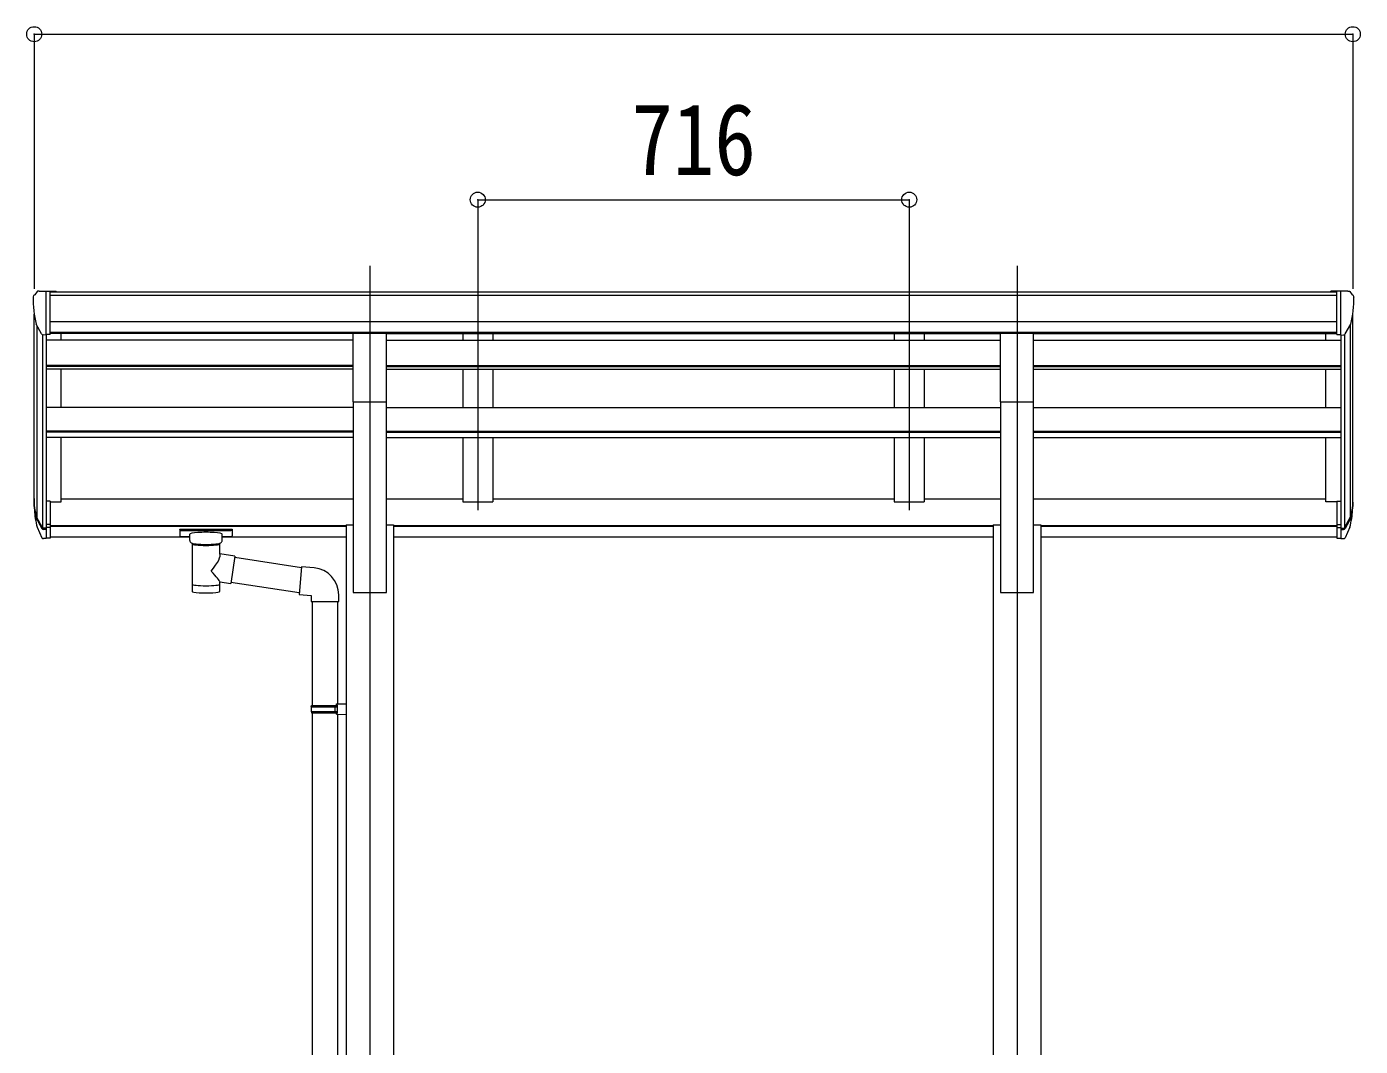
# Model space of a CAD drawing. Units: millimetres at full size, sheet at 1:25. Extents: x -6988 to 7066, y -4877 to 4823.
# Drawn here: x 565 to 2778, y -671 to 1021 of the extents above; entities that cross this region are included whole.
import ezdxf
from ezdxf.enums import TextEntityAlignment as Align

# ---------------------------------------------------------------- set-up
doc = ezdxf.new("R2010")
doc.units = ezdxf.units.MM
doc.header["$LTSCALE"] = 25
doc.header["$PDMODE"] = 32
doc.header["$PDSIZE"] = 25
for name, color, linetype, lineweight in [('0-1_本体', 4, 'Continuous', 9), ('0-2_部品', 7, 'Continuous', 9), ('0-8_PARTS2', 2, 'Continuous', 9), ('0-A_寸法', 6, 'Continuous', 9)]:
    doc.layers.add(name, color=color, linetype=linetype, lineweight=lineweight)
doc.styles.add('ＭＳ ゴシック', font='')
doc.styles.get('ＭＳ ゴシック').set_extended_font_data('MS Gothic')

msp = doc.modelspace()

# ---------------------------------------------------------------- linework, layer by layer
at = {"layer": '0-1_本体'}
for p, q in [((603.8, 581.11), (2738.8, 581.11)), ((603.8, 575.77), (2738.8, 575.77)), ((577.3, 231.6), (577.3, 544.36)), ((603.8, 532.24), (2738.8, 532.24)), ((2765.3, 231.6), (2765.3, 544.36)), ((581.58, 525.56), (581.58, 207.33)), ((591.3, 510.21), (591.3, 189.33)), ((597.3, 509.73), (597.3, 233.77)), ((603.8, 514.57), (2738.8, 514.57)), ((1106.8, 512.19), (603.8, 512.19)), ((622.3, 500.94), (622.3, 512.19)), ((1161.8, 512.19), (2180.8, 512.19)), ((1288.3, 512.13), (1288.3, 500.94)), ((1338.3, 512.13), (1338.3, 500.94)), ((2004.3, 512.13), (2004.3, 500.94)), ((2054.3, 512.13), (2054.3, 500.94)), ((2235.8, 512.19), (2738.8, 512.19)), ((2720.3, 500.94), (2720.3, 512.19)), ((2745.3, 509.73), (2745.3, 233.77)), ((2751.3, 510.21), (2751.3, 189.33)), ((2761.02, 525.56), (2761.02, 207.33)), ((1106.8, 500.94), (597.3, 500.94)), ((1161.8, 500.94), (2180.8, 500.94)), ((2235.8, 500.94), (2745.3, 500.94)), ((1106.8, 459.01), (597.3, 459.01)), ((1106.8, 457.51), (597.3, 457.51)), ((1106.8, 453.31), (597.3, 453.31)), ((622.3, 389.58), (622.3, 453.31)), ((1161.8, 459.01), (2180.8, 459.01)), ((1161.8, 457.51), (2180.8, 457.51)), ((1161.8, 453.31), (2180.8, 453.31)), ((1288.3, 453.31), (1288.3, 389.58)), ((1338.3, 453.31), (1338.3, 389.58)), ((2004.3, 453.31), (2004.3, 389.58)), ((2054.3, 453.31), (2054.3, 389.58)), ((2235.8, 459.01), (2745.3, 459.01)), ((2235.8, 457.51), (2745.3, 457.51)), ((2235.8, 453.31), (2745.3, 453.31)), ((2720.3, 389.58), (2720.3, 453.31)), ((1106.7, 399.14), (1106.7, 82.35)), ((1161.7, 82.35), (1161.7, 399.14)), ((2180.7, 399.14), (2180.7, 82.35)), ((2235.7, 82.35), (2235.7, 399.14)), ((1106.79, 389.58), (597.3, 389.58)), ((1161.81, 389.58), (2180.81, 389.58)), ((2235.81, 389.58), (2745.3, 389.58)), ((1106.8, 350.14), (597.3, 350.14)), ((1106.8, 348.66), (597.3, 348.66)), ((1106.8, 339.41), (597.3, 339.41)), ((622.3, 232.94), (622.3, 339.41)), ((1161.8, 350.14), (2180.8, 350.14)), ((1161.8, 348.66), (2180.8, 348.66)), ((1161.8, 339.41), (2180.8, 339.41)), ((1288.3, 339.41), (1288.3, 232.92)), ((1338.3, 339.41), (1338.3, 232.92)), ((2004.3, 339.41), (2004.3, 232.92)), ((2054.3, 339.41), (2054.3, 232.92)), ((2235.8, 350.14), (2745.3, 350.14)), ((2235.8, 348.66), (2745.3, 348.66)), ((2235.8, 339.41), (2745.3, 339.41)), ((2720.3, 232.94), (2720.3, 339.41)), ((603.8, 232.94), (622.3, 232.94)), ((622.3, 237.74), (1106.8, 237.74)), ((1161.8, 237.74), (1288.3, 237.74)), ((1288.3, 232.92), (1338.3, 232.92)), ((1338.3, 237.74), (2004.3, 237.74)), ((2004.3, 232.92), (2054.3, 232.92)), ((2054.3, 237.74), (2180.8, 237.74)), ((2235.8, 237.74), (2720.3, 237.74)), ((2738.8, 232.94), (2720.3, 232.94)), ((603.8, 193.65), (1094.7, 193.65)), ((603.8, 192.25), (1094.7, 192.25)), ((1094.7, 194.92), (1106.7, 194.92)), ((1094.7, 194.92), (1094.7, -2192.54)), ((1161.7, 194.92), (1173.7, 194.92)), ((1173.7, 194.92), (1173.7, -2192.54)), ((1173.7, 193.65), (2168.7, 193.65)), ((1173.7, 192.25), (2168.7, 192.25)), ((2168.7, 194.92), (2180.7, 194.92)), ((2168.7, 194.92), (2168.7, -2192.54)), ((2235.7, 194.92), (2247.7, 194.92)), ((2247.7, 194.92), (2247.7, -2192.54)), ((2247.7, 193.65), (2738.8, 193.65)), ((2247.7, 192.25), (2738.8, 192.25)), ((603.8, 174.88), (835.3, 174.88)), ((889.3, 174.88), (1094.7, 174.88)), ((1173.7, 174.88), (2168.7, 174.88)), ((2247.7, 174.88), (2738.8, 174.88)), ((1106.7, 82.35), (1161.7, 82.35)), ((2180.7, 82.35), (2235.7, 82.35))]:
    msp.add_line(p, q, dxfattribs=at)
at = {"layer": '0-2_部品'}
for p, q in [((582.21, 582.15), (578.14, 576.34)), ((585.3, 582.72), (582.97, 582.58)), ((585.3, 582.72), (603.8, 582.72)), ((597.3, 509.73), (597.3, 582.72)), ((603.8, 582.72), (613.8, 582.63)), ((603.8, 510.73), (603.8, 582.72)), ((613.8, 581.11), (613.8, 582.63)), ((2738.8, 582.72), (2728.8, 582.63)), ((2728.8, 581.11), (2728.8, 582.63)), ((2738.8, 510.73), (2738.8, 582.72)), ((2757.3, 582.72), (2738.8, 582.72)), ((2745.3, 509.73), (2745.3, 582.72)), ((2757.3, 582.72), (2759.63, 582.58)), ((2760.39, 582.15), (2764.46, 576.34)), ((575.3, 573.35), (575.3, 572.72)), ((2767.3, 573.35), (2767.3, 572.72)), ((589.67, 511.55), (580.4, 527.61)), ((597.3, 509.73), (592.09, 510.05)), ((603.8, 510.73), (597.3, 510.73)), ((1106.7, 512.87), (1161.7, 512.87)), ((1106.7, 398.71), (1106.7, 512.87)), ((1161.7, 398.71), (1161.7, 512.87)), ((2180.7, 512.87), (2235.7, 512.87)), ((2180.7, 398.71), (2180.7, 512.87)), ((2235.7, 398.71), (2235.7, 512.87)), ((2738.8, 510.73), (2745.3, 510.73)), ((2745.3, 509.73), (2750.51, 510.05)), ((2752.92, 511.55), (2762.2, 527.61)), ((1106.7, 398.71), (1161.7, 398.71)), ((2180.7, 398.71), (2235.7, 398.71)), ((597.3, 233.77), (597.3, 171.88)), ((603.8, 233.77), (597.3, 233.77)), ((603.8, 233.77), (603.8, 172.7)), ((2738.8, 233.77), (2738.8, 172.7)), ((2738.8, 233.77), (2745.3, 233.77)), ((2745.3, 233.77), (2745.3, 171.88)), ((579.69, 207.73), (589.86, 188.55)), ((590.87, 189.8), (581.11, 208.22)), ((2751.73, 189.8), (2761.49, 208.22)), ((2762.91, 207.73), (2752.74, 188.55)), ((582.28, 190.87), (589.86, 173.38)), ((597.3, 189.05), (592.16, 189.05)), ((597.3, 187.05), (592.45, 187.05)), ((603.8, 195.45), (597.3, 195.45)), ((603.8, 190.05), (597.3, 190.05)), ((818.8, 186.99), (818.8, 176.23)), ((818.8, 186.8), (818.8, 185.26)), ((820.8, 187.65), (903.8, 187.65)), ((820.8, 185.48), (903.8, 185.48)), ((835.3, 168.76), (835.3, 179.03)), ((889.3, 168.76), (889.3, 179.03)), ((905.8, 186.99), (905.8, 176.23)), ((2738.8, 195.45), (2745.3, 195.45)), ((2738.8, 190.05), (2745.3, 190.05)), ((2745.3, 189.05), (2750.43, 189.05)), ((2745.3, 187.05), (2750.14, 187.05)), ((2760.32, 190.87), (2752.74, 173.38)), ((597.3, 171.88), (592.45, 171.88)), ((603.8, 172.7), (597.3, 172.7)), ((820.8, 175.57), (835.3, 175.57)), ((839.4, 164.26), (839.38, 83.97)), ((885.2, 146.69), (885.2, 164.27)), ((889.3, 175.57), (903.8, 175.57)), ((2738.8, 172.7), (2745.3, 172.7)), ((2745.3, 171.88), (2750.14, 171.88)), ((910.42, 142.78), (885.2, 146.69)), ((910.42, 142.78), (903.4, 97.52)), ((1020.65, 123.61), (910.11, 140.76)), ((1041.62, 123.25), (1020.78, 125.07)), ((885.22, 83.97), (885.2, 100.59)), ((885.2, 100.34), (903.4, 97.52)), ((1016.98, 81.68), (903.67, 99.26)), ((1036.7, 67.5), (1082.7, 67.5)), ((1038.7, 67.5), (1038.7, -105.05)), ((1080.7, 67.5), (1080.7, -102.49)), ((1082.7, 67.5), (1082.7, 78.42)), ((1036.7, -107.05), (1037.7, -105.05)), ((1036.7, -107.05), (1080.7, -107.05)), ((1036.7, -107.05), (1036.7, -115.05)), ((1037.7, -105.05), (1080.7, -105.05)), ((1076.22, -107.05), (1075.79, -105.05)), ((1078.7, -102.55), (1094.7, -102.08)), ((1078.7, -104.55), (1078.7, -102.55)), ((1078.7, -104.55), (1080.7, -104.55)), ((1094.7, -102.08), (1094.7, -120.02)), ((1036.7, -115.05), (1080.7, -115.05)), ((1036.7, -115.05), (1037.7, -117.05)), ((1037.7, -117.05), (1080.7, -117.05)), ((1038.7, -117.05), (1038.7, -1204.23)), ((1078.7, -119.55), (1078.7, -117.55)), ((1078.7, -119.55), (1094.7, -120.02)), ((1080.7, -119.6), (1080.7, -1201.67))]:
    msp.add_line(p, q, dxfattribs=at)
for points in [[(818.8, 186.99), (818.84, 187.19), (818.92, 187.32), (819.02, 187.42), (819.12, 187.48), (819.24, 187.52), (819.53, 187.58), (820.02, 187.63), (820.56, 187.65), (820.8, 187.65)], [(903.8, 187.65), (904.15, 187.65), (904.68, 187.62), (905.13, 187.57), (905.43, 187.5), (905.6, 187.4), (905.72, 187.26), (905.79, 187.08), (905.8, 186.99)], [(818.8, 176.23), (818.84, 176.04), (818.92, 175.9), (819.02, 175.8), (819.12, 175.74), (819.24, 175.7), (819.53, 175.64), (820.02, 175.59), (820.56, 175.57), (820.8, 175.57)], [(835.34, 168.82), (835.31, 168.46), (835.56, 167.5), (836.08, 166.62), (836.88, 165.78), (838, 164.98), (839.4, 164.26)], [(885.2, 164.27), (885.43, 164.36), (886.79, 165.1), (887.9, 165.95), (888.66, 166.81), (889.12, 167.71), (889.29, 168.6)], [(903.8, 175.57), (904.15, 175.57), (904.68, 175.6), (905.13, 175.65), (905.43, 175.72), (905.6, 175.82), (905.72, 175.96), (905.79, 176.14), (905.8, 176.23)], [(1020.78, 125.07), (1016.77, 79.25), (1036.7, 77.5), (1036.7, 67.5)], [(1076.22, -107.05), (1076.22, -115.05), (1075.79, -117.05)], [(1078.7, -117.55), (1080.7, -117.55), (1080.7, -104.55)]]:
    msp.add_lwpolyline(points, dxfattribs=at)
for centre, radius, start, end in [((578.3, 573.35), 3, 93, 180), ((583.03, 581.58), 1, 93.5, 145), ((2759.57, 581.58), 1, 35, 86.5), ((2764.3, 573.35), 3, 0, 87), ((777.3, 572.72), 202, 180, 192.90261), ((2565.3, 572.72), 202, 347.09739, 0), ((592.27, 513.05), 3, 210, 266.5), ((2750.32, 513.05), 3, 273.5, 330), ((665.96, 229.89), 89.07, 174.49576, 194.41188), ((665.25, 234.17), 88.05, 177.22392, 197.21071), ((2677.35, 234.17), 88.05, 342.78929, 2.77608), ((2676.64, 229.89), 89.07, 345.58812, 5.50424), ((710.52, 226.95), 133.22, 183.27987, 195.71302), ((2632.08, 226.95), 133.22, 344.28698, 356.72013), ((592.45, 190.05), 3, 210, 270), ((592.16, 190.55), 1.5, 210, 270), ((2750.14, 190.05), 3, 270, 330), ((2750.43, 190.55), 1.5, 270, 330), ((592.45, 174.88), 3, 210, 270), ((2750.14, 174.88), 3, 270, 330), ((1037.7, 78.42), 45, 0, 85)]:
    msp.add_arc(centre, radius, start, end, dxfattribs=at)
for centre, major_axis, ratio, start_param, end_param in [((820.8, 185.26), (2, 0), 0.109601, 1.5707963, 3.1415927), ((862.3, 179.03), (27, 0), 0.122176, 6.2831853, 9.424778), ((903.8, 185.26), (2, 0), 0.109601, 0, 1.5707963), ((862.31, 163.81), (-22.91, 0.42), 0.072511, 0.0008029, 1.5715993), ((862.31, 162.18), (-22.91, 0.42), 0.072511, 0.0008029, 1.5715993), ((862.29, 163.81), (22.92, 0.42), 0.07247, 4.71158, 6.2823764), ((862.29, 162.18), (22.92, 0.42), 0.07247, 4.71158, 6.2823764), ((873.3, 168.76), (16, 0), 0.361356, 6.2636979, 6.2831853), ((862.3, 120.15), (-22.81, -26.62), 0.234429, 1.6855472, 3.1268519), ((864.85, 122.79), (20.32, -22.25), 0.045535, 0.0389954, 1.3075346), ((862.3, 96.41), (22.91, 0), 0.122865, 3.1415927, 6.2831853), ((862.3, 83.97), (22.92, 0), 0.101955, 3.1415499, 6.2833984)]:
    msp.add_ellipse(centre, major_axis=major_axis, ratio=ratio, start_param=start_param, end_param=end_param, dxfattribs=at)
at = {"layer": '0-8_PARTS2'}
for p, q in [((1134.2, 624.63), (1134.2, -3038.83)), ((1313.3, 626.04), (1313.3, 219.25)), ((2029.3, 626.04), (2029.3, 219.25)), ((2208.2, 624.63), (2208.2, -3038.83))]:
    msp.add_line(p, q, dxfattribs=at)
at = {"layer": '0-A_寸法'}
for p, q in [((577.3, 1008.92), (577.3, 586.29)), ((577.3, 1008.92), (2765.3, 1008.92)), ((2765.3, 1008.92), (2765.3, 586.29)), ((1313.3, 734.3), (1313.3, 586.29)), ((1313.3, 734.3), (2029.3, 734.3)), ((2029.3, 734.3), (2029.3, 586.29))]:
    msp.add_line(p, q, dxfattribs=at)
for p in [(577.3, 1008.92), (2765.3, 1008.92), (1313.3, 734.3), (2029.3, 734.3)]:
    msp.add_point(p, dxfattribs=at)

# ---------------------------------------------------------------- texts
at = {"layer": '0-A_寸法', "color": 7, "style": 'ＭＳ ゴシック', "width": 0.85}
msp.add_text('716', height=119.1, dxfattribs=at).set_placement((1568.17, 739.3), align=Align.BOTTOM_LEFT)

doc.saveas('drawing.dxf')
